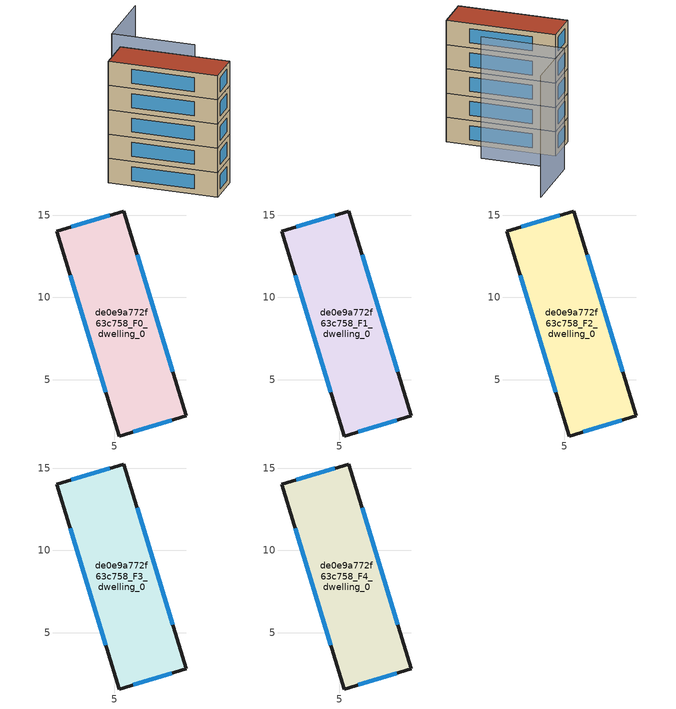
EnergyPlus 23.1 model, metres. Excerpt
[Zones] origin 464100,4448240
de0e9a772f63c758_F0_dwelling_0
 floor ground (EU_floor_Construction): 5.58,15.25 9.37,2.81 5.29,1.58 1.5,14.02 z0
 wall outside (EU_wall_Construction): 5.58,15.25 1.5,14.02 5.29,1.58 9.37,2.81 5.58,15.25 z0:3
 window (EU_Window_Construction): 4.71,14.99 2.37,14.28 / 8.56,5.48 6.39,12.59 / 6.16,1.84 8.5,2.55 / 2.31,11.35 4.48,4.24 z0.64:2.36
de0e9a772f63c758_F1_dwelling_0
 floor to de0e9a772f63c758_F0_dwelling_0 (EU_floor_Construction): 5.58,15.25 9.37,2.81 5.29,1.58 1.5,14.02 z3
 wall outside (EU_wall_Construction): 5.58,15.25 1.5,14.02 5.29,1.58 9.37,2.81 5.58,15.25 z3:6
 window (EU_Window_Construction): 4.71,14.99 2.37,14.28 / 8.56,5.48 6.39,12.59 / 6.16,1.84 8.5,2.55 / 2.31,11.35 4.48,4.24 z3.64:5.36
de0e9a772f63c758_F2_dwelling_0
 floor to de0e9a772f63c758_F1_dwelling_0 (EU_floor_Construction): 5.58,15.25 9.37,2.81 5.29,1.58 1.5,14.02 z6
 wall outside (EU_wall_Construction): 5.58,15.25 1.5,14.02 5.29,1.58 9.37,2.81 5.58,15.25 z6:9
 window (EU_Window_Construction): 4.71,14.99 2.37,14.28 / 8.56,5.48 6.39,12.59 / 6.16,1.84 8.5,2.55 / 2.31,11.35 4.48,4.24 z6.64:8.36
de0e9a772f63c758_F3_dwelling_0
 floor to de0e9a772f63c758_F2_dwelling_0 (EU_floor_Construction): 5.58,15.25 9.37,2.81 5.29,1.58 1.5,14.02 z9
 wall outside (EU_wall_Construction): 5.58,15.25 1.5,14.02 5.29,1.58 9.37,2.81 5.58,15.25 z9:12
 window (EU_Window_Construction): 4.71,14.99 2.37,14.28 / 8.56,5.48 6.39,12.59 / 6.16,1.84 8.5,2.55 / 2.31,11.35 4.48,4.24 z9.64:11.36
de0e9a772f63c758_F4_dwelling_0
 floor to de0e9a772f63c758_F3_dwelling_0 (EU_floor_Construction): 5.58,15.25 9.37,2.81 5.29,1.58 1.5,14.02 z12
 wall outside (EU_wall_Construction): 5.58,15.25 1.5,14.02 5.29,1.58 9.37,2.81 5.58,15.25 z12:15
 window (EU_Window_Construction): 4.71,14.99 2.37,14.28 / 8.56,5.48 6.39,12.59 / 6.16,1.84 8.5,2.55 / 2.31,11.35 4.48,4.24 z12.64:14.36
 roof outside (EU_roof_Construction): 9.37,2.81 5.58,15.25 1.5,14.02 5.29,1.58 z15
shading: 10.84,8.68 8.09,18.22 / 8.09,18.22 15.99,20.49 z0:15
[Building]
EU S2 Campaign: North Axis=0; Terrain=City; Solar Distribution=FullExterior
[Site:Location]
Yerevan-Zvartnots.Intl.AP: Latitude=40.15; Longitude=44.383; Time Zone=4; Elevation=854
[SizingPeriod:WeatherFileDays]
AnnualSizingPeriod: Begin Month=1; Begin Day of Month=1; End Month=12; End Day of Month=31; Day of Week for Start Day=Monday; Use Weather File Daylight Saving Period=No; Use Weather File Rain and Snow Indicators=No
[MATERIAL]
EU_InternalMass_Material: Roughness=MediumRough; Thickness=0.1; Conductivity=1; Density=1800; Specific Heat=900; Thermal Absorptance=0.9; Solar Absorptance=0.7; Visible Absorptance=0.7
[MATERIAL:NOMASS] Roughness=MediumRough; Thermal Absorptance=0.9; Solar Absorptance=0.7; Visible Absorptance=0.7
Name | Thermal Resistance
EU_wall_NoMass | 1.05043
EU_roof_NoMass | 1.45357
EU_floor_NoMass | 0.478065
[WINDOWMATERIAL:SIMPLEGLAZINGSYSTEM]
EU_Window_SimpleGlazing: UFactor=2.5566; Solar Heat Gain Coefficient=0.75; Visible Transmittance=0.75
[CONSTRUCTION]
EU_wall_Construction: EU_wall_NoMass
EU_roof_Construction: EU_roof_NoMass
EU_floor_Construction: EU_floor_NoMass
EU_Window_Construction: EU_Window_SimpleGlazing
EU_InternalMass_Construction: EU_InternalMass_Material
[ZONE] Type=1; Multiplier=1; Ceiling Height=autocalculate; Floor Area=autocalculate; Part of Total Floor Area=Yes
Name | Volume
de0e9a772f63c758_F0_dwelling_0 | 166.403
de0e9a772f63c758_F1_dwelling_0; de0e9a772f63c758_F2_dwelling_0; de0e9a772f63c758_F3_dwelling_0; de0e9a772f63c758_F4_dwelling_0 | 166.404
[INTERNALMASS] Construction=EU_InternalMass_Construction; Surface Area=55.4679
Name | Zone or ZoneList
de0e9a772f63c758_F0_dwelling_0_EU_InternalMass | de0e9a772f63c758_F0_dwelling_0
de0e9a772f63c758_F1_dwelling_0_EU_InternalMass | de0e9a772f63c758_F1_dwelling_0
de0e9a772f63c758_F2_dwelling_0_EU_InternalMass | de0e9a772f63c758_F2_dwelling_0
de0e9a772f63c758_F3_dwelling_0_EU_InternalMass | de0e9a772f63c758_F3_dwelling_0
de0e9a772f63c758_F4_dwelling_0_EU_InternalMass | de0e9a772f63c758_F4_dwelling_0
[OTHEREQUIPMENT] Fuel Type=Electricity; Design Level Calculation Method=Watts/Area; Power per Zone Floor Area=1; Fraction Latent=0; Fraction Radiant=0; Fraction Lost=0; Carbon Dioxide Generation Rate=0; EndUse Subcategory=EU_Step8_InternalGains
Name | Zone or ZoneList or Space or SpaceList | Schedule
EU_Step8_InternalGain_de0e9a772f63c758_F0_dwelling_0_f000 | de0e9a772f63c758_F0_dwelling_0 | EU_Step8_GainSchedule_de0e9a772f63c758_F0_dwelling_0_f000
EU_Step8_InternalGain_de0e9a772f63c758_F1_dwelling_0_f000 | de0e9a772f63c758_F1_dwelling_0 | EU_Step8_GainSchedule_de0e9a772f63c758_F1_dwelling_0_f000
EU_Step8_InternalGain_de0e9a772f63c758_F2_dwelling_0_f000 | de0e9a772f63c758_F2_dwelling_0 | EU_Step8_GainSchedule_de0e9a772f63c758_F2_dwelling_0_f000
EU_Step8_InternalGain_de0e9a772f63c758_F3_dwelling_0_f000 | de0e9a772f63c758_F3_dwelling_0 | EU_Step8_GainSchedule_de0e9a772f63c758_F3_dwelling_0_f000
EU_Step8_InternalGain_de0e9a772f63c758_F4_dwelling_0_f000 | de0e9a772f63c758_F4_dwelling_0 | EU_Step8_GainSchedule_de0e9a772f63c758_F4_dwelling_0_f000
[ZONEVENTILATION:DESIGNFLOWRATE] Schedule=EU_AlwaysOn; Design Flow Rate Calculation Method=AirChanges/Hour; Air Changes per Hour=0.557805; Ventilation Type=Natural; Fan Pressure Rise=0; Fan Total Efficiency=1; Constant Term Coefficient=1; Temperature Term Coefficient=0; Velocity Term Coefficient=0; Velocity Squared Term Coefficient=0; Minimum Indoor Temperature=-100; Maximum Indoor Temperature=100; Delta Temperature=-100; Minimum Outdoor Temperature=-100; Maximum Outdoor Temperature=100; Maximum Wind Speed=40
Name | Zone or ZoneList or Space or SpaceList
EU_ConstantAir_de0e9a772f63c758_F0_dwelling_0 | de0e9a772f63c758_F0_dwelling_0
EU_ConstantAir_de0e9a772f63c758_F1_dwelling_0 | de0e9a772f63c758_F1_dwelling_0
EU_ConstantAir_de0e9a772f63c758_F2_dwelling_0 | de0e9a772f63c758_F2_dwelling_0
EU_ConstantAir_de0e9a772f63c758_F3_dwelling_0 | de0e9a772f63c758_F3_dwelling_0
EU_ConstantAir_de0e9a772f63c758_F4_dwelling_0 | de0e9a772f63c758_F4_dwelling_0
[HVACTEMPLATE:THERMOSTAT] Constant Heating Setpoint=20; Constant Cooling Setpoint=50
EU_HeatOnly_de0e9a772f63c758_F0_dwelling_0; EU_HeatOnly_de0e9a772f63c758_F1_dwelling_0; EU_HeatOnly_de0e9a772f63c758_F2_dwelling_0; EU_HeatOnly_de0e9a772f63c758_F3_dwelling_0; EU_HeatOnly_de0e9a772f63c758_F4_dwelling_0
[HVACTEMPLATE:ZONE:IDEALLOADSAIRSYSTEM] System Availability Schedule=EU_AlwaysOn; Maximum Heating Supply Air Temperature=50; Minimum Cooling Supply Air Temperature=13; Maximum Heating Supply Air Humidity Ratio=0.0156; Minimum Cooling Supply Air Humidity Ratio=0.0077; Heating Limit=NoLimit; Cooling Limit=NoLimit; Heating Availability Schedule=EU_AlwaysOn; Cooling Availability Schedule=EU_CoolingOff; Dehumidification Control Type=ConstantSensibleHeatRatio; Cooling Sensible Heat Ratio=0.7; Dehumidification Setpoint=60; Humidification Control Type=None; Humidification Setpoint=30; Outdoor Air Method=None; Outdoor Air Flow Rate per Person=0.00944; Outdoor Air Flow Rate per Zone Floor Area=0; Outdoor Air Flow Rate per Zone=0; Demand Controlled Ventilation Type=None; Outdoor Air Economizer Type=NoEconomizer; Heat Recovery Type=None; Sensible Heat Recovery Effectiveness=0.7; Latent Heat Recovery Effectiveness=0.65
Name | Template Thermostat
de0e9a772f63c758_F0_dwelling_0 | EU_HeatOnly_de0e9a772f63c758_F0_dwelling_0
de0e9a772f63c758_F1_dwelling_0 | EU_HeatOnly_de0e9a772f63c758_F1_dwelling_0
de0e9a772f63c758_F2_dwelling_0 | EU_HeatOnly_de0e9a772f63c758_F2_dwelling_0
de0e9a772f63c758_F3_dwelling_0 | EU_HeatOnly_de0e9a772f63c758_F3_dwelling_0
de0e9a772f63c758_F4_dwelling_0 | EU_HeatOnly_de0e9a772f63c758_F4_dwelling_0
[SIZING:ZONE] Zone Cooling Design Supply Air Temperature Input Method=SupplyAirTemperature; Zone Cooling Design Supply Air Temperature=13; Zone Heating Design Supply Air Temperature Input Method=SupplyAirTemperature; Zone Heating Design Supply Air Temperature=50; Zone Cooling Design Supply Air Humidity Ratio=0.008; Zone Heating Design Supply Air Humidity Ratio=0.008; Cooling Design Air Flow Method=DesignDay; Cooling Design Air Flow Rate=0; Cooling Minimum Air Flow per Zone Floor Area=0.000762; Cooling Minimum Air Flow=0; Cooling Minimum Air Flow Fraction=0.2; Heating Design Air Flow Method=DesignDay; Heating Design Air Flow Rate=0; Heating Maximum Air Flow per Zone Floor Area=0.002032; Heating Maximum Air Flow=0.141576; Heating Maximum Air Flow Fraction=0.3; Account for Dedicated Outdoor Air System=No; Dedicated Outdoor Air System Control Strategy=NeutralSupplyAir; Dedicated Outdoor Air Low Setpoint Temperature for Design=autosize; Dedicated Outdoor Air High Setpoint Temperature for Design=autosize; Zone Load Sizing Method=Sensible Load Only No Latent Load; Zone Latent Cooling Design Supply Air Humidity Ratio Input Method=HumidityRatioDifference; Zone Cooling Design Supply Air Humidity Ratio Difference=0.005; Zone Latent Heating Design Supply Air Humidity Ratio Input Method=HumidityRatioDifference; Zone Humidification Design Supply Air Humidity Ratio Difference=0.005
de0e9a772f63c758_F0_dwelling_0; de0e9a772f63c758_F1_dwelling_0; de0e9a772f63c758_F2_dwelling_0; de0e9a772f63c758_F3_dwelling_0; de0e9a772f63c758_F4_dwelling_0
[SCHEDULE:CONSTANT]
Name | Hourly Value
EU_AlwaysOn | 1
EU_CoolingOff | 0
[SCHEDULE:FILE] Column Number=1; Rows to Skip at Top=0; Number of Hours of Data=8760; Column Separator=Comma; Interpolate to Timestep=No; Minutes per Item=60; Adjust Schedule for Daylight Savings=Yes
Name | File
EU_Step8_GainSchedule_de0e9a772f63c758_F0_dwelling_0_f000 | ../../schedules/de0e9a772f63c758/de0e9a772f63c758_F0_dwelling_0_f000_gain.csv
EU_Step8_GainSchedule_de0e9a772f63c758_F1_dwelling_0_f000 | ../../schedules/de0e9a772f63c758/de0e9a772f63c758_F1_dwelling_0_f000_gain.csv
EU_Step8_GainSchedule_de0e9a772f63c758_F2_dwelling_0_f000 | ../../schedules/de0e9a772f63c758/de0e9a772f63c758_F2_dwelling_0_f000_gain.csv
EU_Step8_GainSchedule_de0e9a772f63c758_F3_dwelling_0_f000 | ../../schedules/de0e9a772f63c758/de0e9a772f63c758_F3_dwelling_0_f000_gain.csv
EU_Step8_GainSchedule_de0e9a772f63c758_F4_dwelling_0_f000 | ../../schedules/de0e9a772f63c758/de0e9a772f63c758_F4_dwelling_0_f000_gain.csv
